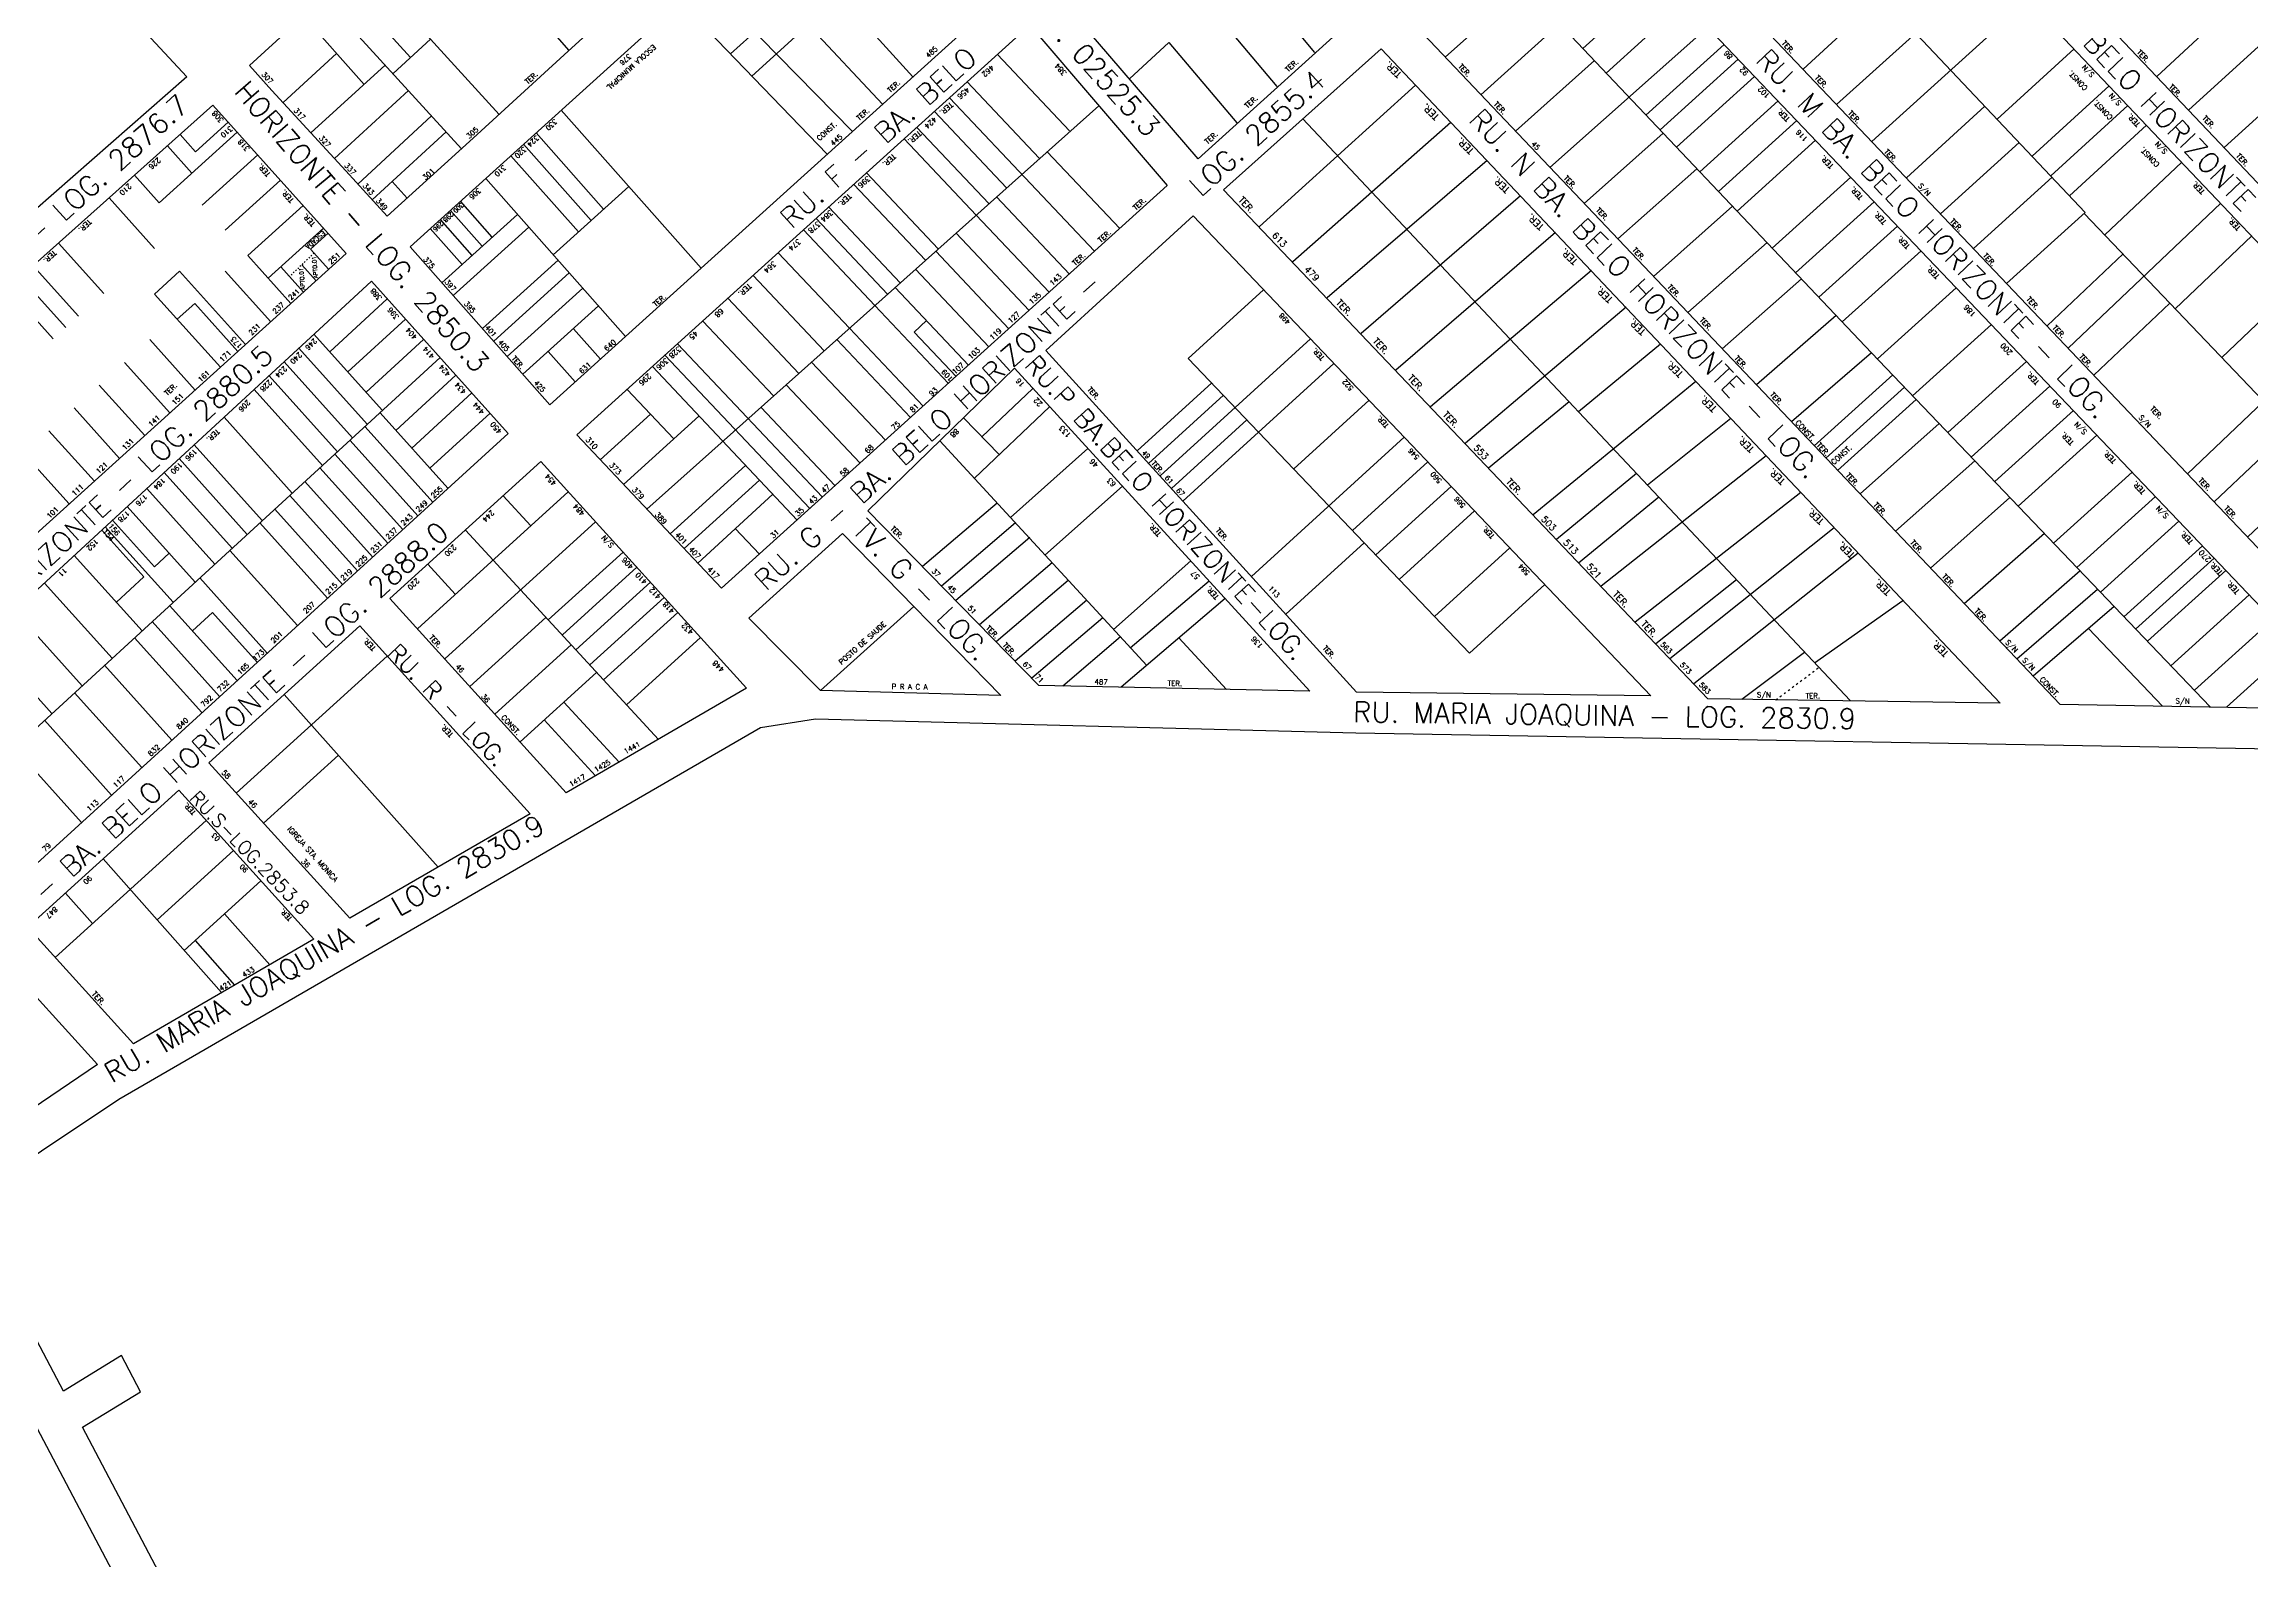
# Model space of a CAD drawing. Extents: x 714896 to 749292, y 8417558 to 8447149.
# Drawn here: x 741669 to 742318, y 8427693 to 8428140 of the extents above; entities that cross this region are included whole.
import ezdxf

# ---------------------------------------------------------------- set-up
doc = ezdxf.new("R2010")
doc.units = 0
doc.header["$MEASUREMENT"] = 0
doc.linetypes.add('ACAD_ISO03W100', pattern=[30, 12, -18])
for name, color, linetype in [('LOTE', 7, 'CONTINUOUS'), ('NUM-PORTA', 7, 'CONTINUOUS'), ('QUADRA', 6, 'CONTINUOUS'), ('TEXTO', 7, 'CONTINUOUS'), ('TEXTODERUA', 3, 'CONTINUOUS')]:
    doc.layers.add(name, color=color, linetype=linetype)
doc.styles.add('ROMANS', font='ROMANS.SHX', dxfattribs={"height": 1.5})

msp = doc.modelspace()

# ---------------------------------------------------------------- linework, layer by layer
at = {"layer": 'LOTE', "color": 7}
for p, q in [((742269.46, 8428090.26, 551.16), (742149.17, 8428217.35, 551.3)), ((741876.89, 8428130.37, -0.66), (741930.05, 8428178.77)), ((742127.23, 8428177.35), (742080.96, 8428136.02)), ((742232.02, 8428174.39, 551.3), (742186.39, 8428132.45, 551.16)), ((742334.52, 8428171.03), (742290.48, 8428130.27)), ((742042.63, 8428137.35, 558.77), (742022.6, 8428161.34, 554.04)), ((742137.58, 8428166.5), (742091.51, 8428124.92)), ((742094, 8428167.57, 551.09), (742206.5, 8428048.99, 544.32)), ((742242.3, 8428163.56, 551.3), (742196.26, 8428122.06, 551.16)), ((741755.97, 8428158.29, 543.12), (741776.38, 8428135.89, 543.82)), ((742144.48, 8428159.27), (742121.54, 8428138.54)), ((742344.26, 8428160.78), (742299.84, 8428120.42)), ((741750.77, 8428153.59, 543.12), (741791.41, 8428109.01, 544.5)), ((741812.38, 8428149.98, 543.92), (741823.03, 8428137.99, 544.5)), ((741899.06, 8428107.41), (741855.94, 8428152.07, 544.83)), ((742031.57, 8428127.37, 558.77), (742011.47, 8428151.12, 553.64)), ((742151.39, 8428152.03), (742128.42, 8428131.29)), ((742252.61, 8428152.72, 551.3), (742206.65, 8428111.12, 551.16)), ((742354.75, 8428149.73), (742310.31, 8428109.4)), ((741744.81, 8428148.12, 543.12), (741762.7, 8428127.95, 543.5)), ((741870.55, 8428136.94, 544.73), (741876.23, 8428142.11, 544.81)), ((742158.29, 8428144.8), (742111.81, 8428103.54)), ((741771.23, 8428131.14, 544.12), (741782.27, 8428141.31, 544.5)), ((741949.19, 8428136.78), (741970.39, 8428114.33)), ((741988.05, 8428129.57, 550.04), (741999.64, 8428140.26, 552.78)), ((741999.64, 8428140.26, 552.78), (742019.66, 8428116.62, 558.77)), ((742163.12, 8428139.73), (742140.11, 8428118.95)), ((742167.26, 8428135.39), (742144.26, 8428114.61)), ((742266.16, 8428138.45), (742243.49, 8428117.7, -0.07)), ((741747.06, 8428113.7, 543.12), (741768.95, 8428133.65, 543.66)), ((741940.29, 8428128.73), (741961.49, 8428106.28)), ((742124.92, 8428134.98), (742101.69, 8428114.19)), ((742172.1, 8428130.32), (742149.07, 8428109.53)), ((741754, 8428106.14, 543.12), (741775.76, 8428126.18, 543.87)), ((741935.09, 8428124.03), (741977.79, 8428078.83)), ((742072.23, 8428127.78, 560.46), (742026.33, 8428086.11, 560.04)), ((742179, 8428123.09), (742155.95, 8428102.27)), ((742276.49, 8428127.58), (742253.82, 8428106.82, -0.07)), ((741782.6, 8428118.67, 543.89), (741760.9, 8428098.59, 543.12)), ((741845.93, 8428002.95), (741979.01, 8428121.69)), ((741930.64, 8428120.01), (741951.85, 8428097.56)), ((742082.69, 8428116.78, 560.46), (742036.18, 8428075.74, 560.04)), ((742038.96, 8428117.92, 545.96), (742200.24, 8427946.58, 544.78)), ((742184.52, 8428117.3), (742161.45, 8428096.47)), ((742239.85, 8428121.54, 551.23), (742216.8, 8428100.44, 551.16)), ((742282, 8428121.78), (742259.3, 8428101, -0.07)), ((742287.51, 8428115.98), (742264.81, 8428095.2, -0.07)), ((741921.74, 8428111.96), (741942.95, 8428089.51)), ((741925.45, 8428115.31), (741946.66, 8428092.87)), ((742145.23, 8428113.57), (742121.92, 8428092.9)), ((742190.04, 8428111.51), (742166.95, 8428090.66)), ((742249.99, 8428110.83, 551.23), (742226.81, 8428089.9, 551.16)), ((741963.84, 8428108.16), (741985.21, 8428085.53)), ((742093.33, 8428105.58, 560.46), (742046.21, 8428065.18, 560.04)), ((742155.14, 8428103.13), (742131.8, 8428082.5)), ((742297.84, 8428105.1), (742275.21, 8428083.69, 10.52)), ((741771.01, 8428099.35, -0.15), (741775.42, 8428094.51)), ((741906.91, 8428098.54), (741928.02, 8428076.2)), ((741910.62, 8428101.9), (741931.75, 8428079.53)), ((742200.4, 8428100.66), (742177.28, 8428079.79)), ((742259.67, 8428100.61, 551.23), (742236.58, 8428079.61, 551.16)), ((741899.5, 8428091.84), (741920.56, 8428069.54)), ((741948.92, 8428094.84), (741970.37, 8428072.13)), ((742103.18, 8428095.2, 560.46), (742056.25, 8428054.61, 560.04)), ((742165.62, 8428092.09), (742142.29, 8428071.45)), ((742207.3, 8428093.42), (742184.17, 8428072.53)), ((742269.46, 8428090.26, 551.19), (742246.31, 8428069.37, 551.16)), ((742309.32, 8428093.02, -20.92), (742264.4, 8428050.32)), ((742269.17, 8428090, 551.3), (742389.99, 8427963.39, 530.21)), ((741892.08, 8428085.13), (741913.1, 8428062.88)), ((741895.79, 8428088.48), (741916.83, 8428066.21)), ((741936.98, 8428084.19), (741958.5, 8428061.4)), ((741942.95, 8428089.51), (741964.44, 8428066.76)), ((742113.44, 8428084.41, 560.46), (742066.48, 8428043.84, 560.04)), ((742214.2, 8428086.19), (742191.05, 8428065.28)), ((742318.5, 8428083.35), (742295.97, 8428061.93, 10.5)), ((741884.66, 8428078.42), (741905.63, 8428056.22)), ((741931.01, 8428078.86), (741952.56, 8428056.04)), ((742175.77, 8428081.39), (742152.4, 8428060.81)), ((742221.11, 8428078.95), (742197.93, 8428058.02)), ((742280.58, 8428078.11, -10.42), (742258.21, 8428056.85)), ((741877.25, 8428071.71), (741898.17, 8428049.56)), ((741925.04, 8428073.53), (741946.63, 8428050.67)), ((742124.08, 8428073.21, 560.46), (742076.71, 8428033.07, 560.04)), ((742185.93, 8428070.68), (742162.52, 8428050.16)), ((741869.83, 8428065), (741890.71, 8428042.9)), ((741919.07, 8428068.2), (741940.69, 8428045.31)), ((742231.46, 8428068.1), (742208.26, 8428047.15)), ((742332.15, 8428068.98, 530.23), (742309.63, 8428047.6, 540.72)), ((741862.41, 8428058.3), (741883.24, 8428036.24)), ((741913.1, 8428062.88), (741934.76, 8428039.95)), ((742134.33, 8428062.41, 560.46), (742086.94, 8428022.3, 560.04)), ((742196.14, 8428059.91), (742172.64, 8428039.51)), ((742241.81, 8428057.25), (742218.63, 8428036.31)), ((742294.35, 8428063.61, -10.42), (742271.98, 8428042.35)), ((741747.95, 8428054.41), (741768.07, 8428032.04)), ((741855, 8428051.59), (741897.65, 8428006.43)), ((741901.9, 8428052.89), (741923.62, 8428029.89)), ((741905.63, 8428056.22), (741927.34, 8428033.24)), ((741924.62, 8428055.04), (741936.98, 8428041.96)), ((742144.4, 8428051.49, 560.46), (742120.22, 8428031.59, 560.25)), ((741739.13, 8428046.27), (741759.25, 8428023.91)), ((741743.54, 8428050.34), (741763.66, 8428027.98)), ((741847.58, 8428044.88), (741890.23, 8427999.73)), ((741851.29, 8428048.24), (741893.94, 8428003.08)), ((741894.44, 8428046.23), (741916.2, 8428023.19)), ((742206.52, 8428048.97), (742182.95, 8428028.65)), ((742206.5, 8428048.99, 544.32), (742306.24, 8427944.72, 546.09)), ((742252.17, 8428046.4), (742229, 8428025.47)), ((742352.36, 8428047.7, 530.23), (742307.41, 8428005.05, 551.16)), ((741730.31, 8428038.13), (741750.43, 8428015.77)), ((741734.72, 8428042.2), (741754.84, 8428019.84)), ((741840.16, 8428038.17), (741853.9, 8428023.63)), ((741886.98, 8428039.57), (741908.78, 8428016.49)), ((741944.62, 8428024.24, 0.26), (741959.59, 8428038.48)), ((742154.83, 8428040.46, 560.46), (742106.88, 8428001.22, 560.04)), ((742212.77, 8428042.46), (742189.65, 8428021.6, 544.32)), ((742216.21, 8428038.84), (742193.09, 8428017.98, 544.32)), ((742259.07, 8428039.16), (742235.91, 8428018.24)), ((741767.44, 8428031.24), (741787.4, 8428009.06)), ((741879.51, 8428032.91), (741901.36, 8428009.78)), ((741942.43, 8428012.05, 545.63), (741964.53, 8428033.08, 545.24)), ((742117.49, 8428034.49, 560.25), (742093.78, 8428014.98, 560.04)), ((742219.66, 8428035.21), (742196.54, 8428014.35, 544.32)), ((742265.98, 8428031.92), (742242.82, 8428011.02)), ((742321.9, 8428034.61, -10.42), (742299.53, 8428013.34)), ((742362.34, 8428037.2, 530.23), (742317.23, 8427994.71, 551.16)), ((741721.49, 8428030), (741741.58, 8428007.66)), ((741763.01, 8428027.2), (741782.96, 8428005.01)), ((741832.2, 8428017.49), (741847.03, 8428030.9)), ((741839.06, 8428010.22), (741861.31, 8428030.34)), ((741939.2, 8428029.8, 545.78), (741949.7, 8428019.03, 545.59)), ((742165.07, 8428029.65, 560.46), (742140.61, 8428009.94, 560.25)), ((742226.45, 8428028.14, 535.25), (742203.15, 8428007.39, 544.32)), ((742272.88, 8428024.69), (742249.74, 8428003.79)), ((741712.67, 8428021.86), (741732.74, 8427999.55)), ((741754.14, 8428019.11), (741774.1, 8427996.93)), ((741758.58, 8428023.16), (741778.53, 8428000.97)), ((741932.21, 8428023.01, 545.78), (741993.12, 8427956.92, 545.22)), ((741953.02, 8428000.43, 545.59), (741975.84, 8428020.73, 545.24)), ((742175.49, 8428018.63, 560.46), (742126.9, 8427980.24, 560.04)), ((741703.85, 8428013.72), (741723.89, 8427991.45)), ((741708.26, 8428017.79), (741728.31, 8427995.5)), ((741749.71, 8428015.07), (741769.66, 8427992.88)), ((741852.8, 8427995.68), (741875.05, 8428015.8)), ((742137.36, 8428013.38, 560.25), (742113.77, 8427993.97, 560.04)), ((742236.93, 8428017.18, 535.24), (742213.59, 8427996.4, 544.32)), ((742283.23, 8428013.84), (742260.09, 8427992.94)), ((741698.71, 8428008.98), (741718.73, 8427986.72)), ((741740.84, 8428006.99), (741760.8, 8427984.8)), ((741745.27, 8428011.03), (741765.23, 8427988.84)), ((741856.92, 8427991.32), (741879.17, 8428011.44)), ((741860.98, 8427987.07, 552), (741883.01, 8428007.38, 555.05)), ((741963.18, 8427989.4, 545.59), (741985.97, 8428009.67, 545.24)), ((742143.87, 8428006.47, 560.25), (742120.3, 8427987.06, 560.04)), ((742185.72, 8428007.83, 560.46), (742136.94, 8427969.67, 560.04)), ((742247.28, 8428006.36, 535.22), (742223.93, 8427985.51, 544.32)), ((742290.14, 8428006.6), (742266.99, 8427985.7)), ((741688.64, 8427999.69), (741701.02, 8427985.92)), ((741692.97, 8428003.69), (741713, 8427981.43)), ((741732, 8427998.88), (741751.93, 8427976.71)), ((741736.43, 8428002.92), (741756.36, 8427980.76)), ((741949.06, 8428004.72, 545.33), (741927.11, 8427986, 545.51)), ((741954.47, 8427998.85, 545.33), (741932.71, 8427980.29, 545.51)), ((742297.04, 8427999.37), (742273.9, 8427978.47)), ((741685.48, 8427996.77), (741697.86, 8427983)), ((741686.5, 8427997.72), (741706.49, 8427975.5)), ((741871.98, 8427997.21), (741879.1, 8427989.67)), ((741958.67, 8427994.56, 545.33), (741936.91, 8427976, 545.51)), ((742195.55, 8427997.43, 560.46), (742147.17, 8427958.9, 560.04)), ((742257.43, 8427995.74, 535.21), (742233.85, 8427975.07, 544.32)), ((742303.94, 8427992.13), (742280.8, 8427971.23)), ((741677.39, 8427989.31), (741697.36, 8427967.12)), ((741723.15, 8427990.77), (741743.06, 8427968.63)), ((741965.3, 8427987.1, 545.33), (741943.9, 8427968.85, 545.51)), ((741983.35, 8427967.45, 545.59), (742006.1, 8427987.69, 545.24)), ((742202.61, 8427989.99, 0.42), (742154.23, 8427951.46)), ((742307.39, 8427988.51), (742284.25, 8427967.61)), ((741668.57, 8427981.18), (741688.51, 8427959.01)), ((741714.3, 8427982.66), (741734.2, 8427960.54)), ((741970.04, 8427981.96, -0.18), (741948.8, 8427963.85)), ((741988.26, 8427962.12, 545.59), (742011.51, 8427981.79, 545.24)), ((742166.77, 8427982.15, 560.24), (742143.02, 8427963.23, 560.04)), ((742267.92, 8427984.77, 535.19), (742244.32, 8427964.05, 544.32)), ((742273.04, 8427979.29, 535.21), (742249.3, 8427958.8, 544.32)), ((742310.84, 8427984.9), (742287.75, 8427964.04)), ((741659.75, 8427973.04), (741679.66, 8427950.9)), ((741705.46, 8427974.55), (741725.33, 8427952.46)), ((741975.45, 8427976.09, 545.38), (741954.39, 8427958.13)), ((742016.23, 8427976.63, 545.24), (741985.6, 8427950.5, 545.5)), ((742189.76, 8427957.71, 551.15), (742215.79, 8427976.05, 560.34)), ((742277.95, 8427974.29, 535.18), (742254.13, 8427953.73, 544.32)), ((742317.75, 8427977.66), (742294.67, 8427956.82)), ((741700.3, 8427969.82), (741720.16, 8427947.74)), ((741718.04, 8427972.52), (741731.24, 8427957.85)), ((741980.19, 8427970.95, 541.23), (741959.29, 8427953.13)), ((742270.41, 8427967.78, 545.7), (742292.24, 8427944.96, 546.09)), ((742324.65, 8427970.42), (742301.58, 8427949.59)), ((741650.93, 8427964.91), (741670.82, 8427942.79)), ((741695.14, 8427965.09), (741714.98, 8427943.02)), ((741725.07, 8427919.34), (741769.5, 8427959.67)), ((741985.37, 8427965.33, 545.29), (741968.39, 8427950.85)), ((742002.63, 8427965.03, 545.63), (742016.59, 8427949.88, 545.5)), ((742168.36, 8427946.97), (742186.84, 8427960.82, 4.82)), ((742331.55, 8427963.19), (742311, 8427944.63)), ((741686.29, 8427956.98), (741706.12, 8427934.94)), ((741677.45, 8427948.87), (741697.25, 8427926.85)), ((741739.22, 8427948.39), (741784.47, 8427897.54)), ((741668.6, 8427940.76), (741688.38, 8427918.77)), ((741659.76, 8427932.65), (741679.52, 8427910.68)), ((741733.14, 8427910.46), (741755.18, 8427930.46))]:
    msp.add_line(p, q, dxfattribs=at)
at = {"layer": 'LOTE', "color": 7, "linetype": 'ACAD_ISO03W100', "ltscale": 0.05}
msp.add_line((742178.36, 8427946.81), (742191.06, 8427956.34, 3.31), dxfattribs=at)
at = {"layer": 'LOTE', "color": 7, "linetype": 'CONTINUOUS', "flags": 128}
for points, elevation in [([(741802.48, 8428119.13), (741761.93, 8428163.62)], 544.5), ([(741862.99, 8428158.42), (741906.48, 8428114.11)], 544.83), ([(741902.76, 8428153.92), (741924.28, 8428130.21)], 544.83), ([(741893.47, 8428145.46), (741915.38, 8428122.16)], 544.83), ([(741738.85, 8428122.65), (741754.58, 8428137.1)], 543.12), ([(741765.12, 8428093.95), (741786.9, 8428113.96)], 543.12)]:
    msp.add_lwpolyline(points, dxfattribs=dict(at, elevation=elevation))
for points in [[(741722.7, 8428116.87), (741713.06, 8428108.15)], [(741861.96, 8428073.89), (741820.76, 8428120.39)], [(741725.38, 8428113.9), (741702.38, 8428093.11)], [(741712.03, 8428101.83), (741704.79, 8428109.87)], [(741713.06, 8428108.15), (741708.52, 8428113.2)], [(741829.53, 8428087.87), (741809.63, 8428110.33)], [(741833.24, 8428091.22), (741813.34, 8428113.68)], [(741731.4, 8428107.2), (741715.08, 8428092.45)], [(741825.82, 8428084.52), (741805.92, 8428106.97)], [(741702.38, 8428093.11), (741695.09, 8428101.22)], [(741738.08, 8428099.77), (741721.76, 8428085.02)], [(741839.7, 8428053.77), (741798.51, 8428100.26)], [(741818.4, 8428077.81), (741840.66, 8428097.93)], [(741701, 8428079.69), (741687.63, 8428094.56)], [(741744.77, 8428092.33), (741728.45, 8428077.58)], [(741785.62, 8428069.58), (741807.88, 8428089.69)], [(741797.49, 8428080.3), (741788.12, 8428090.88)], [(741800.46, 8428082.98), (741791.09, 8428093.56)], [(741750.79, 8428085.64), (741734.47, 8428070.89)], [(741752.13, 8428084.16), (741746.94, 8428079.46)], [(741791.56, 8428074.94), (741782.19, 8428085.51)], [(741794.52, 8428077.62), (741785.16, 8428088.19)], [(741788.94, 8428065.83), (741811.19, 8428085.95)], [(741686.08, 8428066.37), (741672.71, 8428081.24)], [(741741.16, 8428063.46), (741728.45, 8428077.58)], [(741752.29, 8428073.51), (741746.94, 8428079.46)], [(741674.89, 8428056.39), (741661.51, 8428071.26)], [(741678.62, 8428059.71), (741665.24, 8428074.58)], [(741708.41, 8428072.95), (741701, 8428066.25)], [(741727.8, 8428051.39), (741708.41, 8428072.95)], [(741735.22, 8428058.09), (741721.85, 8428072.96)], [(741744.87, 8428066.81), (741738.18, 8428074.24)], [(741748.58, 8428070.16), (741744.36, 8428074.85)], [(741797.55, 8428056.11), (741819.81, 8428076.23)], [(741800.86, 8428052.37), (741823.12, 8428072.49)], [(741671.16, 8428053.06), (741657.78, 8428067.93)], [(741720.39, 8428044.68), (741700.99, 8428066.24)], [(741715.12, 8428065.53), (741715.1, 8428065.51)], [(741804.84, 8428047.88), (741827.1, 8428067.99)], [(742027.53, 8428067.52), (742005.35, 8428047.32)], [(741712.87, 8428063.5), (741707.68, 8428058.81)], [(741725.58, 8428049.37), (741712.87, 8428063.5)], [(741809.48, 8428042.64), (741831.74, 8428062.76)], [(741712.97, 8428037.97), (741699.59, 8428052.85)], [(741832.28, 8428047.07), (741824.32, 8428056.05)], [(742041.34, 8428053.05), (741997.04, 8428012.7)], [(741705.55, 8428031.27), (741692.17, 8428046.14)], [(741824.86, 8428040.37), (741816.9, 8428049.35)], [(742048.24, 8428045.82), (742003.77, 8428005.3)], [(742088.19, 8427960.51), (742005.35, 8428047.32)], [(741698.13, 8428024.56), (741684.75, 8428039.43)], [(742012.26, 8428040.08), (741990.31, 8428020.09)], [(741690.71, 8428017.86), (741677.34, 8428032.73)], [(742015.71, 8428036.46), (741993.67, 8428016.4)], [(742058.6, 8428034.97), (742036.41, 8428014.77)], [(741683.29, 8428011.15), (741669.92, 8428026.02)], [(742022.62, 8428029.23), (742000.41, 8428009)], [(741675.87, 8428004.45), (741662.5, 8428019.32)], [(742068.95, 8428024.11), (742023.97, 8427983.12)], [(742075.86, 8428016.88), (742053.67, 8427996.68)], [(742082.76, 8428009.64), (742060.58, 8427989.45)], [(742089.66, 8428002.41), (742067.48, 8427982.21)], [(742057.14, 8427993.04), (742034.06, 8427972.03)], [(742100.02, 8427991.56), (742077.84, 8427971.36)], [(742110.37, 8427980.71), (742088.19, 8427960.51)], [(741716.19, 8427911.28), (741671.76, 8427870.95)], [(741724.25, 8427902.39), (741701.81, 8427882.02)], [(741685.91, 8427900), (741720.76, 8427860.6)], [(741674.8, 8427889.92), (741682.75, 8427880.93)], [(741732.32, 8427893.51), (741709.76, 8427873.04)], [(741721.65, 8427883.82), (741734.93, 8427868.8)], [(741712.94, 8427875.92), (741724.55, 8427862.79)]]:
    msp.add_lwpolyline(points, dxfattribs=at)
at = {"layer": 'LOTE', "color": 7, "linetype": 'ACAD_ISO03W100', "ltscale": 0.03, "flags": 128}
msp.add_lwpolyline([(741747.97, 8428078.31), (741740.75, 8428071.39)], dxfattribs=at)
at = {"layer": 'LOTE', "color": 7, "flags": 128}
for points in [[(741752.59, 8428049.25), (741769.54, 8428064.8)], [(741757.94, 8428043.31), (741774.89, 8428058.85)], [(741924.62, 8428055.04), (741928.26, 8428058.47)], [(741763.29, 8428037.36), (741780.24, 8428052.9)], [(741595.27, 8427873.53), (741785.07, 8428047.53)], [(741772.06, 8428026.11), (741789.75, 8428042.33)], [(741776.74, 8428020.9), (741794.43, 8428037.12)], [(741782.09, 8428014.96), (741799.78, 8428031.17)], [(741705.36, 8427989.92), (741701.02, 8427985.92)], [(741697.86, 8427983), (741689.78, 8427975.54)], [(741712.15, 8427967.11), (741718.04, 8427972.52)]]:
    msp.add_lwpolyline(points, dxfattribs=at)
at = {"layer": 'LOTE', "color": 7}
for points in [[(741778.39, 8427967.73), (741822.82, 8428008.06)], [(741803.64, 8428006.86), (741811.78, 8427998.04)], [(741786.45, 8427958.85), (741830.88, 8427999.17)], [(741792.54, 8427996.78), (741849.37, 8427935.15)], [(741781.43, 8427986.7), (741789.56, 8427977.88)], [(741816.94, 8427970.32), (741838.94, 8427990.29)], [(741821.08, 8427965.97), (741842.98, 8427985.84)], [(741825.08, 8427961.5), (741847.01, 8427981.4)], [(741829.15, 8427957.08), (741851.04, 8427976.96)], [(741897.13, 8427949.5), (741924.59, 8427974.29)], [(741793.84, 8427950.7), (741816.26, 8427971.05)], [(741833.21, 8427952.67), (741855.07, 8427972.51)], [(741801.24, 8427942.56), (741823.72, 8427962.97)], [(741839.99, 8427945.32), (741861.79, 8427965.11)], [(741808.63, 8427934.41), (741831.18, 8427954.88)], [(741815.74, 8427940.86), (741830.88, 8427924.44)], [(741821.52, 8427946.11), (741837.8, 8427928.45)]]:
    msp.add_lwpolyline(points, dxfattribs=at)
at = {"layer": 'QUADRA', "color": 6}
for points in [[(741985.46, 8428169.45), (742123.51, 8428294.09), (742164.02, 8428246.86), (742008.24, 8428106.02), (741967.72, 8428153.27), (741985.46, 8428169.45)], [(742344.26, 8428160.78), (742225.27, 8428286.04), (742180.71, 8428245.83), (742299.84, 8428120.42), (742421.68, 8427992.15), (742465.82, 8428032.81), (742344.26, 8428160.78)], [(741735.59, 8428126.2), (741728.94, 8428133.53), (741755.97, 8428158.29), (741784.38, 8428183.72), (741816.27, 8428212.4), (741852.18, 8428245.14), (741860.79, 8428252.88), (741877.73, 8428234.41), (741889.34, 8428221.47), (741900.81, 8428209.08), (741879.21, 8428189.22), (741851.29, 8428163.69), (741822.79, 8428137.77), (741794.85, 8428112.12), (741769.5, 8428089.13), (741757.31, 8428102.54), (741735.59, 8428126.2)], [(741776.25, 8428080.14), (741910.52, 8428201.54), (741950.99, 8428154.34), (741817.44, 8428033.66), (741776.25, 8428080.14)], [(741825.33, 8428024.76), (741958.69, 8428145.37), (741999.19, 8428098.16), (741867.97, 8427979.62), (741825.33, 8428024.76)], [(742062.13, 8428138.42), (742244.41, 8427945.8), (742158.37, 8427947.12), (742015.76, 8428096.95), (742062.13, 8428138.42)], [(741757.48, 8428078.21), (741581.66, 8427919.29), (741565.18, 8427985.29), (741718.22, 8428121.86), (741757.48, 8428078.21)], [(742006.82, 8428089.23), (742141.59, 8427947.99), (742054.94, 8427949.09), (741963.38, 8428049.67), (742006.82, 8428089.23)], [(741590.84, 8427884.68), (741595.27, 8427873.53), (741610.32, 8427847.58), (741805.13, 8428025.23), (741805.13, 8428025.23), (741764.86, 8428070), (741584.78, 8427903.88), (741590.84, 8427884.68)], [(741954.19, 8428044.38), (742041.19, 8427949.38), (741961.39, 8427950.99), (741911.04, 8428002.42), (741954.19, 8428044.38)], [(741897.13, 8427949.5), (741876, 8427970.81), (741903.6, 8427995.72), (741950.22, 8427948.11), (741897.13, 8427949.5)], [(741758.52, 8427882.5), (741717.01, 8427928.23), (741761.44, 8427968.56), (741811.61, 8427913.27), (741758.52, 8427882.5)], [(741694.8, 8427845.57), (741663.69, 8427879.84), (741708.12, 8427920.17), (741747.91, 8427876.32), (741694.8, 8427845.57)], [(741684.18, 8427839.41), (741635, 8427806.05), (741631.5, 8427804.33), (741615.81, 8427836.38), (741654.81, 8427871.78), (741684.18, 8427839.41)]]:
    msp.add_lwpolyline(points, close=True, dxfattribs=at)
at = {"layer": 'QUADRA', "color": 6, "linetype": 'CONTINUOUS'}
for points in [[(742367.27, 8427942.04), (742125.78, 8428196.25), (742171.8, 8428237.78), (742412.85, 8427984.02), (742367.27, 8427942.04)], [(742261.95, 8427945.49), (742349.91, 8427943.95), (742116.87, 8428188.21), (742070.85, 8428146.67), (742261.95, 8427945.49)], [(741692.31, 8427634.77), (741574.61, 8427760.87), (741635.46, 8427790.95), (741711.58, 8427646.57), (741692.31, 8427634.77)]]:
    msp.add_lwpolyline(points, close=True, dxfattribs=at)
at = {"layer": 'QUADRA'}
for points in [[(741559.38, 8427997.76), (741531.96, 8428056.74), (741665.71, 8428178.47), (741710.49, 8428130.19)], [(741875.33, 8427950.2), (741822.23, 8427919.42), (741770.32, 8427976.62), (741814.75, 8428016.95)]]:
    msp.add_lwpolyline(points, close=True, dxfattribs=at)
at = {"layer": 'QUADRA', "color": 6}
msp.add_lwpolyline([(741721.84, 8427652.85), (741679.78, 8427732.63), (741696.87, 8427743.09), (741691.26, 8427753.73), (741674.17, 8427743.26), (741644.88, 8427798.82), (741690.52, 8427829.22), (741879.4, 8427938.69), (741895.61, 8427941.23), (742054.74, 8427937.09), (742347.42, 8427931.99), (742369.55, 8427922.83), (742411.94, 8427891.12), (742696.14, 8427678.56)], dxfattribs=at)

# ---------------------------------------------------------------- texts
at = {"layer": 'NUM-PORTA', "color": 7, "style": 'ROMANS'}
for s, height, rotation, p in [('376', 1.477, 222.0821, (741840.56, 8428137.09)), ('307', 1.492, 312.31763, (741732.4, 8428130.79)), ('308', 1.5, 132.17425, (741721.48, 8428117.53, 543.12)), ('317', 1.491, 312.23647, (741741.87, 8428120.18)), ('330', 1.458, 223.77949, (741818.71, 8428117.91)), ('310', 1.5, 222.17425, (741723.18, 8428115.84, 543.12)), ('318', 1.5, 132.17425, (741729.12, 8428109.11, 543.12)), ('327', 1.491, 312.23459, (741749.33, 8428112.09)), ('305', 1.5, 42.02252, (741793.66, 8428111.87)), ('320', 1.458, 223.77949, (741809.62, 8428109.72)), ('324', 1.458, 223.77949, (741813.33, 8428113.07)), ('226', 1.5, 222.17425, (741702, 8428106.53, 543.12)), ('337', 1.491, 312.24166, (741756.79, 8428103.99)), ('301', 1.5, 42.02252, (741780.76, 8428099.71)), ('310', 1.458, 223.77949, (741803.68, 8428104.32)), ('210', 1.5, 222.17425, (741693.4, 8428098.89, 543.12)), ('343', 1.491, 312.25477, (741762.17, 8428098.05)), ('306', 1.458, 223.77949, (741796.26, 8428097.61)), ('396', 1.541, 222.06441, (741910.91, 8428101.12)), ('349', 1.491, 312.27705, (741766.08, 8428093.59)), ('298', 1.3, 223.77949, (741788.29, 8428090.5)), ('300', 1.3, 223.77949, (741791.26, 8428093.23)), ('384', 1.541, 222.06441, (741899.88, 8428091.14)), ('296', 1.3, 223.77949, (741785.32, 8428087.76)), ('378', 1.541, 222.06441, (741896.2, 8428087.81)), ('613', 1.91, 313.47576, (742029.86, 8428083.4)), ('375', 1.459, 311.73201, (741780.04, 8428076.39)), ('374', 1.541, 222.06441, (741890.44, 8428082.61)), ('397', 1.459, 311.73201, (741786.35, 8428069.7)), ('364', 1.541, 222.06441, (741883.18, 8428076.04)), ('143', 1.517, 42.04032, (741965.35, 8428068.59, -556.48)), ('479', 1.91, 313.47576, (742039.39, 8428073.38)), ('237', 1.5, 41.88772, (741736.56, 8428060.31, 543.12)), ('241', 1.4, 41.88772, (741741.17, 8428064.45, 543.12)), ('388', 1.5, 130.76722, (741768.07, 8428065.17)), ('395', 1.459, 311.73201, (741792.04, 8428063.29)), ('135', 1.517, 42.04032, (741959.26, 8428063.1, -556.48)), ('231', 1.5, 43.38993, (741729.57, 8428054.01, 543.12)), ('396', 1.5, 130.76722, (741773.11, 8428059.57)), ('68', 1.541, 222.06441, (741867.73, 8428062.14)), ('127', 1.517, 42.04032, (741953.09, 8428057.52, -556.48)), ('498', 1.442, 132.97025, (742035.54, 8428058.09)), ('173', 1.5, 132.67459, (741727, 8428051.06, 543.12)), ('246', 1.5, 224.0561, (741747.97, 8428053.33)), ('404', 1.5, 130.76722, (741778.46, 8428053.62)), ('401', 1.459, 311.73201, (741798.24, 8428056.28)), ('405', 1.459, 311.73201, (741802.04, 8428052)), ('640', 1.493, 41.75399, (741834.16, 8428049.34)), ('328', 1.541, 222.06494, (741855.25, 8428050.96)), ('45', 1.541, 222.06441, (741860.19, 8428055.58)), ('119', 1.517, 42.04032, (741947.67, 8428052.62, -556.48)), ('171', 1.5, 43.38993, (741720.96, 8428046.1, 543.12)), ('234', 1.5, 224.0561, (741739.15, 8428045.19)), ('240', 1.5, 224.0561, (741743.56, 8428049.26)), ('414', 1.5, 130.76722, (741783.52, 8428047.99)), ('424', 1.5, 130.76722, (741788.23, 8428042.76)), ('631', 1.493, 41.75399, (741826.81, 8428042.7)), ('306', 1.541, 222.06494, (741851.46, 8428047.54)), ('107', 1.516, 42.05769, (741936.67, 8428042.49)), ('103', 1.517, 42.04032, (741941.36, 8428046.93, -556.48)), ('161', 1.5, 43.38993, (741714.63, 8428040.24)), ('228', 1.5, 224.0561, (741734.74, 8428041.12)), ('434', 1.5, 130.76722, (741792.91, 8428037.55)), ('425', 1.459, 311.73201, (741812.62, 8428040)), ('296', 1.541, 222.06494, (741846.43, 8428042.98)), ('93', 1.516, 42.06106, (741929.84, 8428036.06)), ('109', 1.516, 132.05769, (741936.24, 8428041.37)), ('16', 1.53, 132.50761, (741957.31, 8428039.71)), ('522', 1.442, 132.97025, (742054.13, 8428038.6)), ('151', 1.5, 43.38993, (741706.96, 8428033.41)), ('206', 1.5, 224.0561, (741728.34, 8428035.22)), ('444', 1.5, 130.76722, (741798.26, 8428031.6)), ('81', 1.516, 42.05769, (741924.23, 8428031.26)), ('22', 1.53, 132.50761, (741962.56, 8428033.98)), ('141', 1.5, 43.38993, (741700.01, 8428027.03)), ('450', 1.5, 130.76722, (741803.4, 8428025.88)), ('75', 1.516, 42.05769, (741918.77, 8428026.11)), ('88', 1.5, 224.37549, (741936.96, 8428026.74)), ('133', 1.53, 132.50761, (741970.95, 8428024.82)), ('131', 1.5, 43.38993, (741692.31, 8428020.16)), ('196', 1.5, 224.0561, (741712.69, 8428020.78)), ('310', 1.544, 313.27075, (741827.78, 8428023.25)), ('68', 1.516, 42.06106, (741910.95, 8428019.2)), ('546', 1.442, 132.97025, (742073.53, 8428018.28)), ('553', 1.91, 313.47576, (742089.17, 8428020.83)), ('121', 1.5, 43.38993, (741684.61, 8428013.21)), ('184', 1.5, 224.0561, (741703.33, 8428012.22)), ('190', 1.5, 224.0561, (741708.38, 8428016.85)), ('373', 1.544, 313.32744, (741834.77, 8428015.76)), ('58', 1.517, 42.06086, (741903.65, 8428012.43)), ('46', 1.53, 132.50761, (741979.04, 8428015.98)), ('63', 1.53, 132.50761, (741984.21, 8428010.34)), ('560', 1.442, 132.97025, (742080.11, 8428011.37)), ('111', 1.5, 43.38993, (741677.5, 8428006.7)), ('176', 1.5, 224.0561, (741698.05, 8428007.45)), ('249', 1.5, 42.56824, (741778.76, 8428002.01)), ('255', 1.5, 42.56824, (741783.2, 8428006.06)), ('379', 1.544, 313.33949, (741841.48, 8428008.52)), ('43', 1.517, 42.06323, (741894.44, 8428004.23)), ('47', 1.517, 42.06272, (741898.14, 8428007.56)), ('566', 1.442, 132.97025, (742087.08, 8428004.07)), ('101', 1.5, 43.38993, (741670.12, 8428000.03)), ('178', 1.5, 224.0561, (741692.85, 8428002.65)), ('243', 1.5, 42.56824, (741774.33, 8427997.97)), ('244', 1.5, 223.55827, (741800.19, 8428002.75)), ('484', 1.5, 132.59998, (741827.82, 8428001.79)), ('389', 1.544, 313.33949, (741848.18, 8428001.19)), ('35', 1.517, 42.0654, (741890.44, 8428000.7)), ('503', 1.91, 313.47576, (742109.1, 8427999.89)), ('152', 1.5, 222.99333, (741683.65, 8427994.27)), ('154', 1.5, 311.15968, (741685.58, 8427996.29)), ('156', 1.5, 311.15968, (741687.29, 8427997.87)), ('231', 1.5, 42.56824, (741765.46, 8427989.89)), ('237', 1.5, 42.56824, (741769.9, 8427993.93)), ('230', 1.5, 223.55827, (741789.02, 8427992.61)), ('S/N', 1.5, 132.59998, (741836.36, 8427992.37)), ('401', 1.544, 313.33949, (741854.14, 8427995.29)), ('31', 1.517, 42.06871, (741883.16, 8427994.24)), ('513', 1.91, 313.47576, (742115.62, 8427992.98)), ('225', 1.5, 42.56824, (741761.03, 8427985.84)), ('406', 1.5, 132.59998, (741842.11, 8427986.04)), ('407', 1.544, 313.33949, (741858.17, 8427990.99)), ('584', 1.442, 132.97025, (742106, 8427984.25)), ('521', 1.91, 313.47576, (742122.43, 8427985.88)), ('11', 1.5, 222.99333, (741674.4, 8427985.77)), ('215', 1.5, 42.56824, (741752.16, 8427977.76)), ('219', 1.5, 42.56824, (741756.6, 8427981.8)), ('220', 1.5, 223.55827, (741778.15, 8427982.75)), ('410', 1.5, 132.59998, (741846.14, 8427981.6)), ('412', 1.5, 132.59998, (741850.21, 8427977.24)), ('417', 1.543, 313.33159, (741863.59, 8427985.1)), ('37', 1.5, 314.392, (741929.67, 8427984.54)), ('45', 1.5, 314.392, (741934.29, 8427979.82)), ('57', 1.528, 132.27203, (742008.88, 8427983.05)), ('207', 1.5, 42.56824, (741745.6, 8427972.08)), ('418', 1.5, 132.59998, (741854.18, 8427973)), ('51', 1.5, 314.392, (741940.29, 8427973.69)), ('201', 1.5, 42.56824, (741736.06, 8427963.38)), ('432', 1.5, 135.06096, (741859.78, 8427966.87)), ('173', 1.5, 42.56824, (741730.71, 8427958.05)), ('136', 1.528, 132.27203, (742027.47, 8427962.75)), ('165', 1.5, 42.56824, (741726.18, 8427954.08)), ('448', 1.5, 134.94756, (741868.89, 8427955.81)), ('67', 1.5, 314.392, (741956.46, 8427957.17)), ('71', 1.5, 314.392, (741960.11, 8427953.44)), ('792', 1.5, 42.56824, (741715.47, 8427944.58)), ('732', 1.5, 42.56824, (741720.3, 8427949.03)), ('36', 1.5, 312.59998, (741797.06, 8427947.69)), ('487', 1.5, 358.5717, (741977.77, 8427951.37)), ('840', 1.5, 42.56824, (741708.29, 8427937.98)), ('1441', 1.5, 29.66758, (741839.75, 8427930.78)), ('832', 1.5, 42.56824, (741699.91, 8427930.08)), ('1425', 1.5, 29.66758, (741830.97, 8427925.4)), ('117', 1.5, 42.56824, (741689.62, 8427920.82)), ('1417', 1.5, 29.66758, (741823.62, 8427921.14)), ('113', 1.5, 42.56824, (741681.87, 8427913.82)), ('79', 1.5, 42.56824, (741668.78, 8427901.97)), ('03', 1.422, 133.38327, (741720.39, 8427905.99)), ('90', 1.5, 223.38327, (741681.73, 8427895.16)), ('90', 1.423, 133.44075, (741728.62, 8427896.76)), ('36', 1.57, 313.22387, (741744.04, 8427899.12)), ('847', 1.5, 223.38327, (741671.6, 8427886.02)), ('421', 1.477, 32.59995, (741720.66, 8427861.02)), ('433', 1.477, 31.08044, (741727.4, 8427865.05))]:
    msp.add_text(s, height=height, rotation=rotation, dxfattribs=at).set_placement(p)
at = {"layer": 'NUM-PORTA', "style": 'ROMANS'}
for s, height, rotation, p in [('485', 1.476, 42.10573, (741928.9, 8428135.65)), ('86', 1.501, 133.48947, (742165.74, 8428136.22)), ('462', 1.541, 221.97886, (741947.34, 8428133.81)), ('384', 1.542, 131.74167, (741969.69, 8428131.39)), ('92', 1.501, 133.48947, (742170.38, 8428131.36)), ('S/N', 1.505, 133.41672, (742272.29, 8428130.94)), ('456', 1.541, 221.97886, (741940.12, 8428127.28)), ('102', 1.501, 135.66948, (742176.7, 8428124.79)), ('S/N', 1.505, 133.41672, (742280.22, 8428122.59)), ('424', 1.541, 221.97886, (741930.46, 8428118.55)), ('445', 1.493, 41.75399, (741900.83, 8428109.76)), ('45', 1.487, 313.48459, (742106.25, 8428110.33)), ('116', 1.508, 133.07033, (742187.87, 8428111.97)), ('S/N', 1.505, 133.41672, (742293.76, 8428108.34)), ('S/N', 1.501, 313.49719, (742220.12, 8428097.99)), ('251', 1.5, 41.88772, (741753, 8428074.95, 543.12)), ('186', 1.544, 133.67274, (742237.36, 8428060.4)), ('200', 1.544, 133.67274, (742248.13, 8428049.12)), ('90', 1.544, 133.67274, (742262.56, 8428033.55, 272.47)), ('S/N', 1.544, 133.67274, (742270.13, 8428025.78, 272.47)), ('S/N', 1.514, 313.49306, (742285.03, 8428029.78)), ('49', 1.468, 312.11821, (741991.56, 8428019.46)), ('454', 1.5, 132.64346, (741819.5, 8428010.63)), ('61', 1.468, 312.11821, (741998.3, 8428012.06)), ('67', 1.468, 312.11821, (742001.66, 8428008.37)), ('S/N', 1.544, 133.67274, (742294.17, 8428001.05)), ('270', 1.544, 133.67274, (742306.57, 8427988.21)), ('113', 1.468, 312.11821, (742028.81, 8427979.53)), ('563', 1.5, 313.33403, (742144.25, 8427963)), ('S/N', 1.537, 313.5102, (742245.78, 8427963.59)), ('46', 1.5, 312.59998, (741789.51, 8427956.46)), ('573', 1.5, 313.33403, (742149.97, 8427956.99)), ('S/N', 1.537, 313.5102, (742250.78, 8427958.33)), ('583', 1.5, 313.33403, (742155.59, 8427951.09)), ('S/N', 1.5, 0.21306, (742172.79, 8427947.51)), ('S/N', 1.537, 358.74414, (742295.99, 8427945.71)), ('58', 1.573, 313.23775, (741720.59, 8427925.29)), ('46', 1.573, 313.23775, (741728.4, 8427916.68))]:
    msp.add_text(s, height=height, rotation=rotation, dxfattribs=at).set_placement(p)
at = {"layer": 'TEXTO', "style": 'ROMANS'}
for s, height, rotation, p in [('ESCOLA MUNICIPAL', 1.4767, 222.08039, (741847.81, 8428139.81)), ('TER.', 1.501, 313.50556, (742179.97, 8428139.97)), ('TER.', 1.465, 314.05394, (742284.56, 8428137.29)), ('TER.', 1.496, 42.02352, (741810.89, 8428127.91)), ('TER.', 1.476, 42.10573, (741917.61, 8428125.44)), ('TER.', 1.515, 42.01658, (742034.74, 8428131.49)), ('TER.', 1.95, 135.75928, (742068.37, 8428131.1)), ('TER.', 1.489, 313.43952, (742084.74, 8428133.13)), ('TER.', 1.501, 313.50198, (742189.72, 8428129.81)), ('CONST.', 1.505, 133.41672, (742270.3, 8428127.02, -0.01)), ('TER.', 1.541, 221.97886, (741935.22, 8428122.86)), ('TER.', 1.516, 41.98834, (742022.78, 8428120.81)), ('TER.', 1.95, 135.78238, (742079.41, 8428118.66)), ('TER.', 1.488, 313.47202, (742095.19, 8428122.06)), ('CONST.', 1.505, 133.41672, (742277.67, 8428118.39, -0.01)), ('TER.', 1.466, 314.02567, (742293.98, 8428127.15)), ('CONST.', 1.493, 41.75399, (741896.78, 8428111.26)), ('TER.', 1.476, 42.10573, (741908.53, 8428117.24)), ('TER.', 1.502, 133.41395, (742182.6, 8428117.94)), ('TER.', 1.501, 313.50579, (742199.46, 8428119.39)), ('TER.', 1.514, 133.13385, (742285.74, 8428116.39)), ('TER.', 1.5, 313.18928, (742303.77, 8428117.93)), ('TER.', 1.541, 221.97886, (741925.89, 8428114.42)), ('TER.', 1.526, 41.81386, (742011.04, 8428110.25)), ('TER.', 1.949, 135.86217, (742089.61, 8428108.66)), ('CONST.', 1.505, 133.41672, (742291.46, 8428104.49, -0.01)), ('TER.', 1.5, 132.17425, (741735.27, 8428101.67, 543.12)), ('TER.', 1.541, 222.03315, (741918.41, 8428107.65)), ('TER.', 1.544, 133.67274, (742195.5, 8428104.09)), ('TER.', 1.501, 313.50735, (742210.13, 8428108.03)), ('TER.', 1.5, 313.46543, (742313.76, 8428106.77)), ('TER.', 1.5, 132.17425, (741742.15, 8428094, 543.12)), ('TER.', 1.949, 135.85672, (742100.19, 8428097.21)), ('TER.', 1.487, 313.49058, (742115.75, 8428100.25)), ('TER.', 1.508, 133.07033, (742204.16, 8428094.89)), ('TER.', 1.516, 133.45654, (742304.79, 8428096.54)), ('TER.', 1.5, 132.17425, (741748.45, 8428087, 543.12)), ('TER.', 1.541, 222.04488, (741905.33, 8428095.94)), ('TER.', 1.519, 41.88787, (741989.88, 8428090.79)), ('TER.', 1.918, 313.22532, (742020.02, 8428093.82)), ('TER.', 1.949, 135.84936, (742110.28, 8428086.28)), ('TER.', 1.488, 313.46359, (742125.26, 8428090.85)), ('TER.', 1.508, 133.07033, (742211.06, 8428087.65)), ('TER.', 1.5, 223.38993, (741681.58, 8428088.34, 543.12)), ('ESCADA', 1.4, 221.71556, (741750.54, 8428085.06, 543.12)), ('TER.', 1.517, 42.01746, (741979.64, 8428081.27)), ('TER.', 1.508, 133.07033, (742217.96, 8428080.41)), ('TER.', 1.501, 313.49492, (742229.49, 8428087.59)), ('TER.', 1.516, 133.49451, (742315.33, 8428085.84)), ('TER.', 1.5, 223.38993, (741671.22, 8428079.23)), ('APTO.01', 1.2, 95.1194, (741749.11, 8428070.92, 543.12)), ('TER.', 1.517, 42.0337, (741972.03, 8428074.51)), ('TER.', 1.949, 135.86207, (742120.17, 8428076.07)), ('TER.', 1.487, 313.47822, (742136.01, 8428079.11)), ('TER.', 1.503, 313.44251, (742239.24, 8428077.43)), ('APTO.01', 1.2, 95.1194, (741745.35, 8428067.53, 543.12)), ('TER.', 1.544, 133.67274, (742226.68, 8428071.6)), ('TER.', 1.493, 41.75399, (741848.59, 8428062.41)), ('TER.', 1.541, 222.05565, (741875.93, 8428069.49)), ('TER.', 1.91, 313.48727, (742048.75, 8428063.56)), ('TER.', 1.949, 135.85181, (742130.5, 8428064.88)), ('TER.', 1.488, 313.47474, (742146.3, 8428068.21)), ('TER.', 1.52, 313.25343, (742251.99, 8428064.61)), ('TER.', 1.949, 135.88108, (742140.21, 8428055.39)), ('TER.', 1.488, 313.4451, (742155.78, 8428058.48)), ('TER.', 1.515, 313.45776, (742259.69, 8428056.23)), ('TER.', 1.91, 313.49335, (742059.55, 8428052.24)), ('TER.', 1.493, 311.75399, (741806.03, 8428047.19)), ('TER.', 1.949, 135.8478, (742151.22, 8428042.97)), ('TER.', 1.488, 313.44802, (742166.04, 8428047.24)), ('TER.', 1.514, 313.49644, (742267.53, 8428047.72)), ('TER.', 1.468, 312.11821, (741975.51, 8428038.07)), ('TER.', 1.91, 313.49618, (742069.86, 8428041.41)), ('TER.', 1.544, 133.67274, (742256.09, 8428040.44)), ('TER.', 1.91, 313.49682, (742080.17, 8428030.59)), ('TER.', 1.949, 135.85404, (742161.12, 8428032.76)), ('TER.', 1.492, 313.28717, (742176.51, 8428036.51)), ('TER.', 1.514, 313.49644, (742288.38, 8428032.37)), ('TER.', 1.5, 223.30326, (741719.29, 8428026.65)), ('CONST.', 1.544, 313.11897, (742183.95, 8428028.27)), ('TER.', 1.544, 133.67274, (742266.25, 8428022.68)), ('TER.', 1.95, 135.83768, (742172.18, 8428020.81)), ('TER.', 1.544, 313.11897, (742190.23, 8428021.65)), ('CONST.', 1.544, 41.47056, (742195.42, 8428015.88)), ('TER.', 1.544, 133.67274, (742278.7, 8428017.26)), ('TER.', 1.468, 312.11821, (741994.4, 8428016.34)), ('TER.', 1.91, 313.4982, (742098.81, 8428010.85)), ('TER.', 1.95, 135.84097, (742181.33, 8428011.36)), ('TER.', 1.537, 313.40668, (742198.81, 8428012.7)), ('TER.', 1.514, 313.49306, (742302.61, 8428011.27)), ('TER.', 1.544, 133.67274, (742287.31, 8428008.25)), ('TER.', 1.53, 132.50761, (741997.55, 8427995.77)), ('TER.', 1.95, 135.84398, (742192.71, 8427999.61)), ('TER.', 1.536, 313.46403, (742206.95, 8428004.06)), ('TER.', 1.514, 313.501, (742310.19, 8428003.03)), ('TER.', 1.5, 315.13685, (741917.55, 8427997.04)), ('TER.', 1.468, 312.11821, (742013.32, 8427996.54)), ('TER.', 1.951, 135.81349, (742201.79, 8427989.71)), ('TER.', 1.537, 313.45923, (742217.78, 8427992.95)), ('TER.', 1.544, 133.67274, (742301.35, 8427993.52)), ('TER.', 1.544, 133.67274, (742310.01, 8427984.44)), ('TER.', 1.53, 132.50761, (742014.53, 8427977.23, -545.24)), ('TER.', 1.952, 135.80535, (742212.43, 8427978.72)), ('TER.', 1.536, 313.47525, (742227.13, 8427982.99)), ('TER.', 1.544, 133.67274, (742314.99, 8427978.86)), ('TER.', 1.911, 313.48171, (742130.21, 8427977.73)), ('TER.', 1.537, 313.4842, (742236.67, 8427972.83)), ('POSTO DE SAUDE', 1.5138, 41.64777, (741903.31, 8427957.06)), ('TER.', 1.5, 314.392, (741945.65, 8427967.77)), ('TER.', 1.913, 313.45969, (742138.54, 8427968.98)), ('TER.', 1.507, 133.31357, (741766.29, 8427962.11)), ('TER.', 1.5, 312.59998, (741781.75, 8427965.01)), ('TER.', 1.5, 314.392, (741950.59, 8427962.72)), ('TER.', 1.468, 312.11821, (742044.84, 8427961.92)), ('TER.', 1.958, 135.6788, (742229.38, 8427960.65)), ('CONST.', 1.537, 313.5102, (742255.89, 8427952.69)), ('P R A C A', 1.514, 359.36564, (741918.03, 8427949.95)), ('TER.', 1.5, 0.21306, (742187.13, 8427947.2)), ('CONST.', 1.5, 312.59998, (741802.95, 8427941.52)), ('TER.', 1.507, 133.39995, (741789.14, 8427936.67)), ('TER.', 1.425, 133.31605, (741713.28, 8427913.79)), ('IGREJA STA. MONICA', 1.5581, 311.85161, (741740.01, 8427908.66)), ('TER.', 1.424, 133.63257, (741741.65, 8427882.53)), ('TER.', 1.614, 313.44799, (741682.38, 8427860.05))]:
    msp.add_text(s, height=height, rotation=rotation, dxfattribs=at).set_placement(p)
at = {"layer": 'TEXTO', "color": 7, "style": 'ROMANS'}
for height, rotation, p in [(1.442, 132.97025, (742045.57, 8428047.57)), (1.5, 43.38993, (741704.76, 8428036.2)), (1.442, 132.97025, (742064.56, 8428027.68)), (1.442, 132.97025, (742095.63, 8427995.11)), (1.5, 358.5717, (741999.29, 8427950.94))]:
    msp.add_text('TER.', height=height, rotation=rotation, dxfattribs=at).set_placement(p)
at = {"layer": 'TEXTODERUA', "style": 'ROMANS'}
for s, height, rotation, p in [('RU. O-ISALTINA LESSA BOA SORTE - BA. BELO HORIZONTE - LOG. 02525.3', 6, 312.31173, (741783.88, 8428341.86)), ('RU. F - BA. BELO   HORIZONTE - LOG. 2888.0', 6, 42.17756, (741888.61, 8428085.14)), ('RU. L BA. BELO HORIZONTE - LOG. ', 6, 313.75066, (742291.04, 8428221.29)), ('RU. C - BA. BELO HORIZONTE - LOG. 2875.9', 6, 41.5555, (741542.46, 8428068.88)), ('AV. 03 BA. BELO HORIZONTE - LOG. ', 6, 313.507, (742236.02, 8428174.07)), ('RU. M BA. BELO HORIZONTE - LOG. ', 6, 313.63203, (742172.02, 8428134.84)), ('HORIZONTE - LOG. 2850.3', 6, 310.60458, (741724.18, 8428125.78)), ('RU. G - BA. BELO HORIZONTE -      LOG. 2855.4', 6, 42.17756, (741880.97, 8427978.54)), ('RU. D - BA. BELO HORIZONTE - LOG. 2876.7', 6, 42.12013, (741571.67, 8427994.48)), ('RU. N BA. BELO HORIZONTE - LOG. ', 6, 313.36004, (742087.6, 8428117.32)), ('RU. E - BA. BELO HORIZONTE - LOG. 2880.5', 6, 42.87572, (741598.56, 8427919.43)), ('RU.P BA.BELO HORIZONTE-LOG. ', 5.5, 312.48598, (741956.82, 8428045.13)), ('TV. G - LOG.', 6, 313.86866, (741906.09, 8427996.43)), ('RU. F - BA. BELO HORIZONTE - LOG. 2888.0', 6, 42.17756, (741648.84, 8427869.11)), ('RU. R - LOG.', 5, 313.86866, (741769.25, 8427960.31)), ('RU. MARIA JOAQUINA - LOG. 2830.9', 6, 359.19957, (742053.84, 8427940.25)), ('RU.S-LOG.2853.8', 4, 313.86866, (741711.04, 8427917.64)), ('RU. MARIA JOAQUINA - LOG. 2830.9', 6, 30.14488, (741688.48, 8427833.77))]:
    msp.add_text(s, height=height, rotation=rotation, dxfattribs=at).set_placement(p)

doc.saveas('drawing.dxf')
